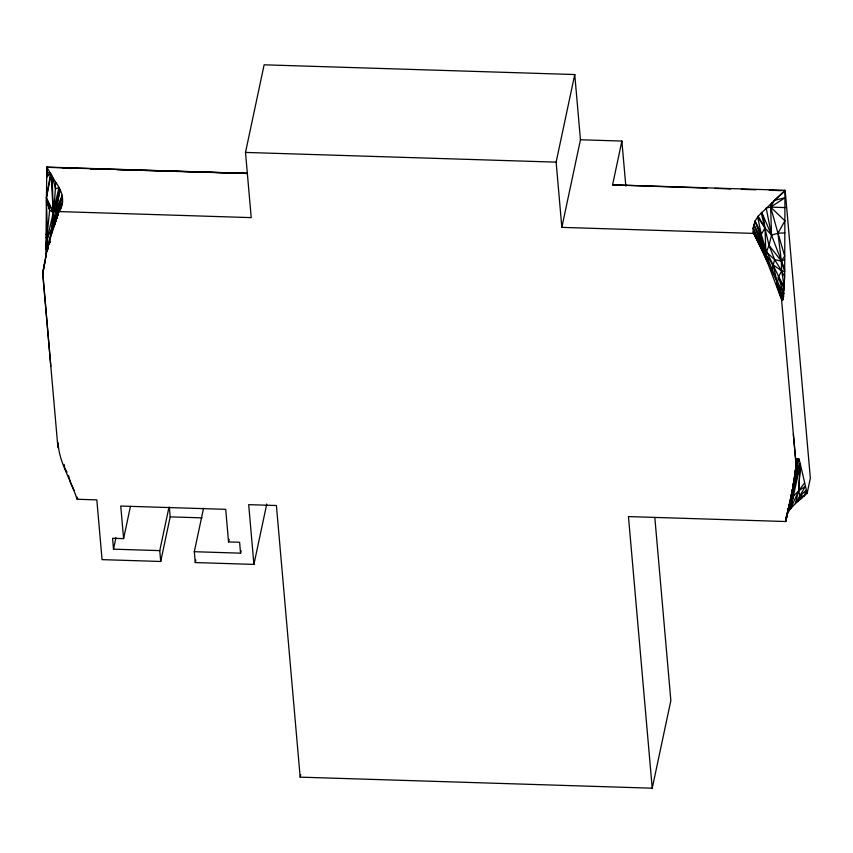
<?xml version="1.0" encoding="UTF-8"?>
<svg xmlns="http://www.w3.org/2000/svg" width="853" height="853" viewBox="0 0 853 853"><rect width="100%" height="100%" fill="white"/><g stroke="black" fill="none" stroke-linecap="round" stroke-linejoin="round"><path stroke-width="1.28" d="M171.496 171.293L247.242 173.436L46.787 167.092L55.626 182.211C54.859 202.598 52.545 223.006 49.506 243.19M783.289 298.891L784.664 276.841L784.973 190.283L612.582 184.866L621.88 141.065L580.456 139.764L561.839 227.367L753.796 233.402L777.254 281.991L782.19 294.498L783.289 298.891L782.67 300.117L781.561 299.382L766.015 258.64L753.242 231.696L753.124 228.018L754.99 221.204L758.146 216.182L784.973 190.283M45.838 256.966L46.787 167.092M785.986 517.707C791.062 498.568 797.864 478.501 797.182 458.861L795.401 470.717M169.352 507.215L170.195 516.865L160.716 561.477L102.051 559.632L96.826 499.879L77.122 499.261L76.663 498.301C71.194 479.876 58.793 462.283 58.153 442.76M203.526 508.367L194.313 551.71L195.262 562.564L253.917 564.409L248.692 504.656L276.404 505.52L300.171 777.136L652.225 788.193L628.458 516.587L785.741 521.524L789.078 505.872M47.629 249.183C49.73 236.174 54.368 223.294 58.878 210.99C65.969 201.99 61.832 190.304 55.626 182.211M794.623 476.518L797.416 458.882L798.877 458.861L800.37 463.936L798.611 490.912L795.369 503.611L789.686 509.667L787.074 514.188M247.263 173.404L46.926 167.316L46.563 172.679L50.156 172.583L46.542 177.211L50.604 173.34L46.393 197.811L53.27 212.504L46.062 244.001M800.413 464.16L798.611 490.912L790.592 508.772L800.338 464.139L807.141 493.311L795.369 503.611L805.328 486.445C798.653 490.443 791.904 495.838 789.601 503.579M788.801 509.326L794.324 480.815L797.182 458.861M776.902 285.99L778.405 277.118L781.657 270.934L781.348 261.05L777.968 233.2L770.654 207.119L771.592 203.025M787.319 513.261L785.666 521.087L792.629 489.11L785.741 521.524M797.15 459.149L792.074 492.885L785.72 520.575M755.726 237.454L753.242 231.696C756.44 240.066 761.537 247.562 765.909 255.346C778.256 267.117 774.652 285.424 781.945 299.584L782.19 294.498L784.355 288.527L753.743 224.616L777.254 281.991L782.67 300.117L782.19 294.498L783.64 296.609L783.107 291.299L778.405 277.118L784.408 287.568L781.657 270.934L774.663 259.685L769.022 245.387L761.228 212.76M792.618 489.078L789.686 509.667L793.535 496.137M793.802 481.614L794.196 479.109L792.074 492.885L797.065 459.948L794.591 476.624L794.975 474.119M794.847 478L796.286 466.037L793.343 434.049M793.407 484.109L792.821 487.852L797.31 467.945L800.338 464.139L792.821 487.852L793.418 483.896M793.812 481.263L794.207 478.629M794.601 475.995L794.996 473.362M794.729 477.552L796.265 467.433L781.561 299.382M753.178 228.412L767.135 261.487C764 245.643 767.295 228.135 761.665 212.248L771.517 235.14L784.696 269.559M792.821 487.852L794.218 479.034M789.185 510.467L790.859 500.125L800.338 464.139M50.135 241.921L47.8 246.592L42.65 272.96L57.94 447.74M46.094 245.461L49.634 210.169L46.382 198.227L53.27 212.504L56.085 209.507L62.322 195.262L51.67 229.222L47.352 237.955L46.051 249.343L47.437 251.166M800.37 463.936L797.31 467.945L798.877 458.861M50.817 366.342L42.842 273.44L46.446 253.245M753.775 224.435L766.42 251.998L774.663 259.685L771.741 269.484L766.015 258.64M46.393 197.811L51.052 174.225L53.27 212.504L49.634 210.169L46.371 199.549L47.992 249.513M60.158 189.856L51.67 229.222L52.033 232.89M168.969 507.29L159.767 550.622L113.513 549.172L115.965 537.614M113.513 549.172L112.564 538.286L123.6 538.627L130.424 506.511M58.42 211.555L251.219 217.622L245.504 152.42L264.131 64.807L574.751 74.542L580.456 139.764M195.262 562.564L195.806 560.016M194.313 551.71L240.557 553.16L239.608 542.273L228.561 541.932L229.105 539.363M240.557 553.16L241.1 550.59M253.917 564.409L266.754 504.027M300.171 777.136L300.714 774.556M561.839 227.367L556.135 162.145L574.751 74.542M652.225 788.193L670.853 700.58L654.837 517.611M807.141 493.311L810.35 478.202L785.208 190.795L774.311 200.455L770.654 207.119L771.517 235.14L769.022 245.387L766.42 251.998L754.99 221.204L761.313 234.415L766.42 251.998M791.136 495.646L792.544 489.153M53.27 212.504L58.91 187.681L55.616 188.748L52.15 176.144L53.27 212.504L60.019 189.505L56.085 209.507L56.895 216.598M57.215 216.63L62.344 195.476L56.842 212.781M57.375 216.907L58.942 210.851L54.539 225.053L58.782 211.128L58.239 212.109M787.895 510.958L790.859 500.125M54.56 224.968L58.878 210.99L57.46 214.604M49.581 240.247L54.176 226.237L53.078 227.676M60.424 209.348L61.683 205.637L59.774 210.531M59.529 210.563L62.578 202.044M797.928 501.628L800.167 495.945L806.309 490.102L804.134 496.115L800.167 495.945L798.611 490.912L804.55 482.926M51.67 229.222L56.916 217.867M76.663 498.301L77.25 497.15M755.076 221.034L761.313 234.415L764.938 227.868L758.146 216.182M77.122 499.261L77.73 498.184M48.205 244.918L50.092 241.794M772.679 264.537L781.657 270.934L784.728 271.435L781.348 261.05L784.717 256.071L777.968 233.2L784.952 220.82L770.654 207.119L766.186 208.015L771.517 235.14L777.968 233.2L784.952 232.88M797.31 467.945L800.338 463.797M46.926 167.316L47.288 175.697M44.42 262.383L44.889 261.775L42.842 273.44M774.663 259.685L781.348 261.05L784.728 259.653M774.311 200.455L785.165 197.661L770.654 207.119L785.155 207.578M62.536 168.201L71.833 168.468M90.439 168.99L102.403 169.331M117.021 169.747L131.629 170.163M144.925 170.536L162.198 171.026M245.504 152.42L556.135 162.145M170.195 516.865L202.086 517.867M612.582 184.866L706.86 188.108M714.825 188.374L730.765 188.929M741.385 189.291L755.993 189.792M769.267 190.24L781.22 190.656M46.083 237.678L47.352 237.955L46.073 234.18M802.396 497.757L800.167 495.945L800.679 499.314M771.517 235.14L764.938 227.868L757.656 216.971L761.313 234.415M769.022 245.387L781.348 261.05M777.254 281.991L784.067 293.667M67.024 472.242L64.732 468.158L64.114 464.373M778.405 277.118L784.397 287.973M781.657 270.934L784.664 276.841M73.966 490.272L70.671 483.384L68.475 475.43M765.909 255.346L753.124 228.018L759.842 245.611M777.286 286.939L781.806 297.75M753.359 232.155L753.796 233.402M621.88 141.065L625.825 186.146M228.561 541.932L225.704 509.337L120.742 506.042L123.6 538.627M159.767 550.622L160.716 561.477"/></g></svg>
